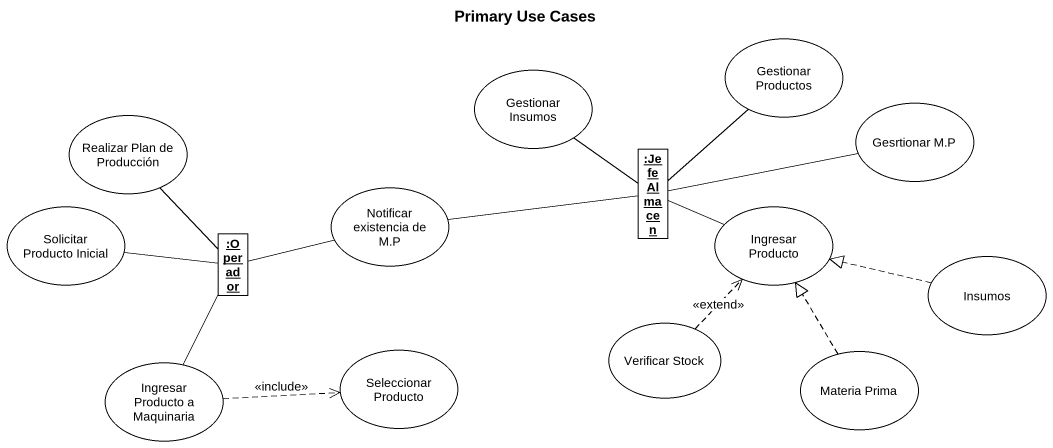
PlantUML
@startuml
title Primary Use Cases
allowmixing
hide circle
hide empty members
usecase "Gestionar Productos" as Gestionar_Productos
usecase "Gestionar Insumos" as Gestionar_Insumos
usecase "Gesrtionar M.P" as Gesrtionar_M_P
usecase "Realizar Plan de Producción" as Realizar_Plan_de_Producción
object ":JefeAlmacen" as JefeAlmacen
usecase "Solicitar Producto Inicial" as Solicitar_Producto_Inicial
usecase "Notificar existencia de M.P" as Notificar_existencia_de_M_P
usecase "Ingresar Producto" as Ingresar_Producto
object ":Operador" as Operador
usecase Insumos
usecase "Ingresar Producto a Maquinaria" as Ingresar_Producto_a
usecase "Seleccionar Producto" as Seleccionar_Producto
usecase "Verificar Stock" as Verificar_Stock
usecase "Materia Prima" as Materia_Prima
Gestionar_Productos -- JefeAlmacen
Gestionar_Insumos -- JefeAlmacen
Gesrtionar_M_P -left- JefeAlmacen
Realizar_Plan_de_Producción -- Operador
Solicitar_Producto_Inicial -right- Operador
Notificar_existencia_de_M_P -right- JefeAlmacen
Notificar_existencia_de_M_P -left- Operador
Ingresar_Producto -left- JefeAlmacen
Operador -- Ingresar_Producto_a
Insumos .left.|> Ingresar_Producto
Ingresar_Producto_a .right.> Seleccionar_Producto : <<include>>
Verificar_Stock .up.> Ingresar_Producto : <<extend>>
Materia_Prima .up.|> Ingresar_Producto
@enduml
